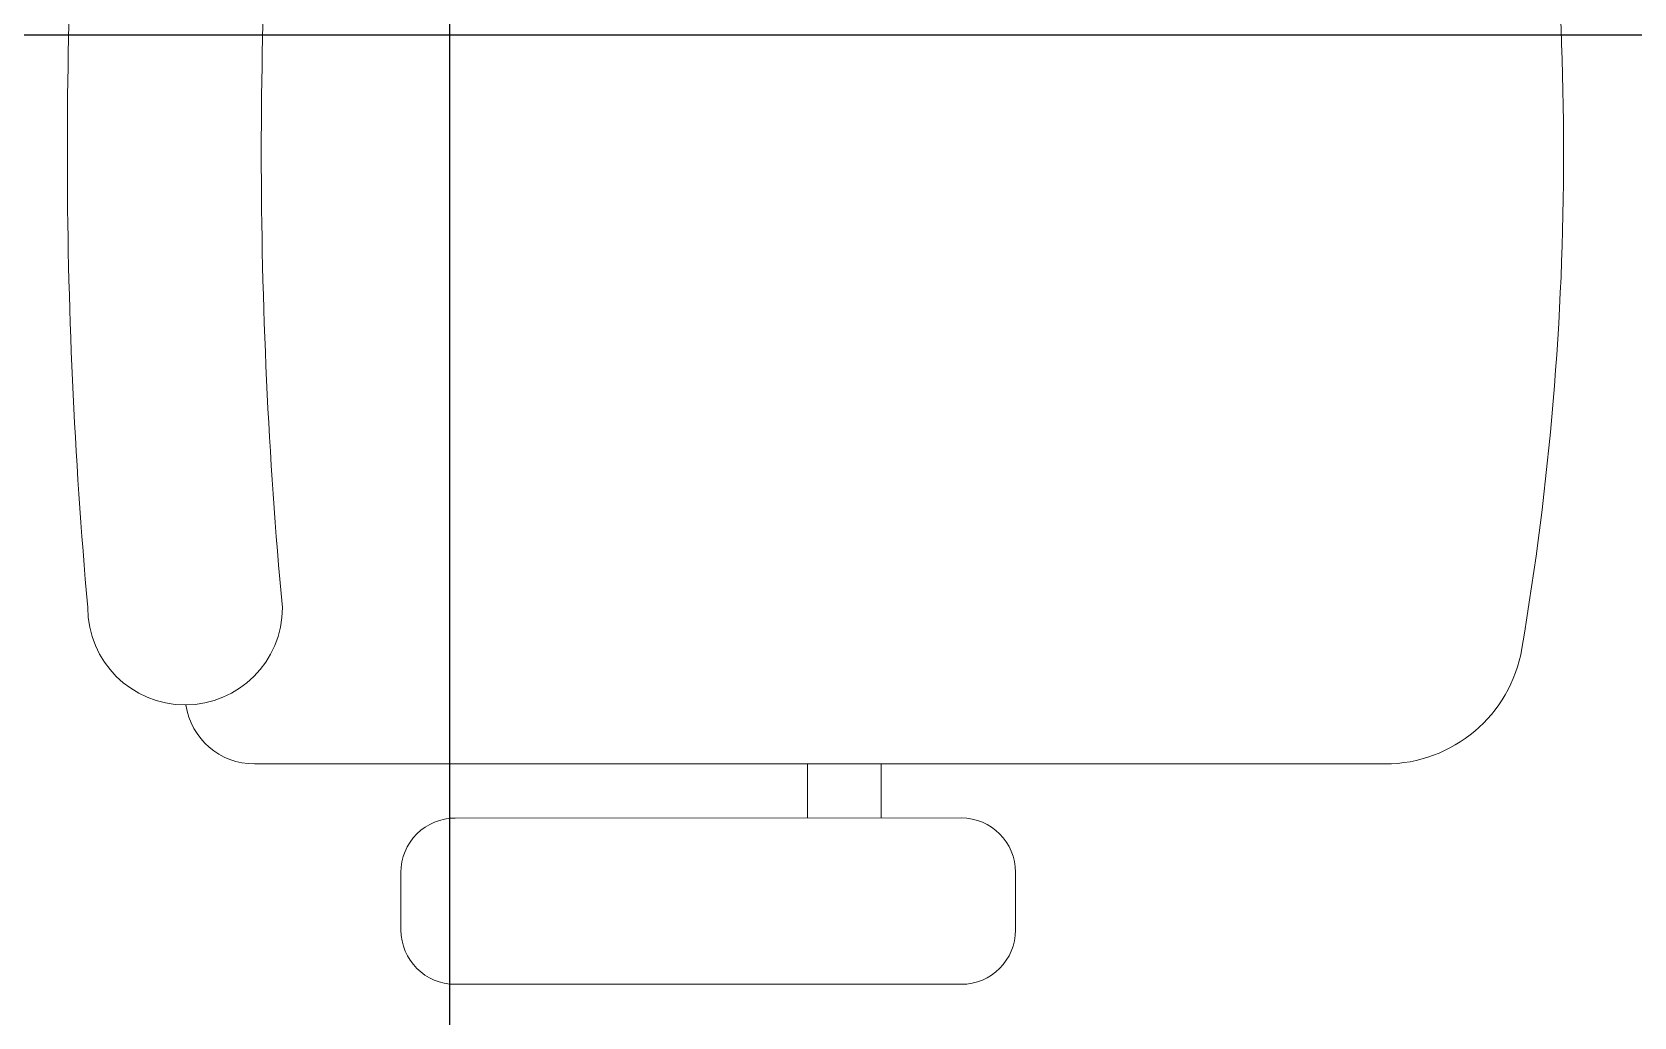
# Model space of a CAD drawing. Extents: x -12260 to 57327, y -29287 to 19916.
# Drawn here: x 45225 to 45803, y -12584 to -12229 of the extents above; entities that cross this region are included whole.
import ezdxf

# ---------------------------------------------------------------- set-up
doc = ezdxf.new("R2010")
doc.units = 0
doc.header["$LTSCALE"] = 0.25
doc.linetypes.add('DASHDOT', pattern=[25.4, 12.7, -6.35, 0, -6.35])
doc.layers.add('01-First Floor$0$FALSE CEILING', color=251, linetype='Continuous')
doc.layers.add('01-First Floor$0$LOADING', color=253, linetype='Continuous', lineweight=5)
doc.layers.add('E-LITE-CLNG-CNDT', color=6, linetype='DASHDOT', lineweight=35)

# ---------------------------------------------------------------- blocks, each defined once
blk = doc.blocks.new('01-First Floor$0$GF21018-P')
at = {"color": 0}
for p, q in [((-0.2207, 0.47563), (-0.2207, 0.0675)), ((-0.2806, 0.34221), (-0.25983, 0.34221)), ((-0.30021, 0.32259), (-0.30021, 0.14)), ((-0.24021, 0.32259), (-0.24021, 0.14)), ((-0.24021, 0.29372), (-0.2207, 0.29372)), ((-0.24021, 0.26708), (-0.2207, 0.26708)), ((-0.2806, 0.12039), (-0.25983, 0.12039))]:
    blk.add_line(p, q, dxfattribs=at)
for centre, radius, start, end in [((-0.0001, -0.52948), 1.06948, 80.36712, 99.63288), ((-0.1707, 0.47563), 0.05, 99.63288, 180), ((-0.2806, 0.32259), 0.01962, 90, 180), ((-0.25983, 0.32259), 0.01962, 360, 90), ((-0.2806, 0.14), 0.01962, 180, 270), ((-0.25983, 0.14), 0.01962, 270, 360), ((-0.16429, 0.0425), 0.03511, 90, 270), ((0, 1.84674), 1.77674, 264.69456, 275.30527), ((-0.1957, 0.0675), 0.025, 180, 261.47208), ((0, 1.83136), 1.83136, 264.85322, 275.14698)]:
    blk.add_arc(centre, radius, start, end, dxfattribs=at)
blk = doc.blocks.new('01-First Floor')
at = {"layer": '01-First Floor$0$FALSE CEILING', "linetype": 'Continuous'}
for p, q in [((45376, -12830), (45376, -9540)), ((44776, -12230), (48976, -12230))]:
    blk.add_line(p, q, dxfattribs=at)
at = {"layer": '01-First Floor$0$LOADING', "extrusion": (-7.77426e-06, -2.24021e-05, 1), "xscale": -1000, "yscale": 1000.000000000001, "zscale": 1000, "rotation": 270.0014107550513}
blk.add_blockref('01-First Floor$0$GF21018-P', (45237.95, -12272.37, -0.2), dxfattribs=at)

msp = doc.modelspace()

# ---------------------------------------------------------------- block references
at = {"layer": 'E-LITE-CLNG-CNDT'}
msp.add_blockref('01-First Floor', (0, 0), dxfattribs=at)

doc.saveas('drawing.dxf')
